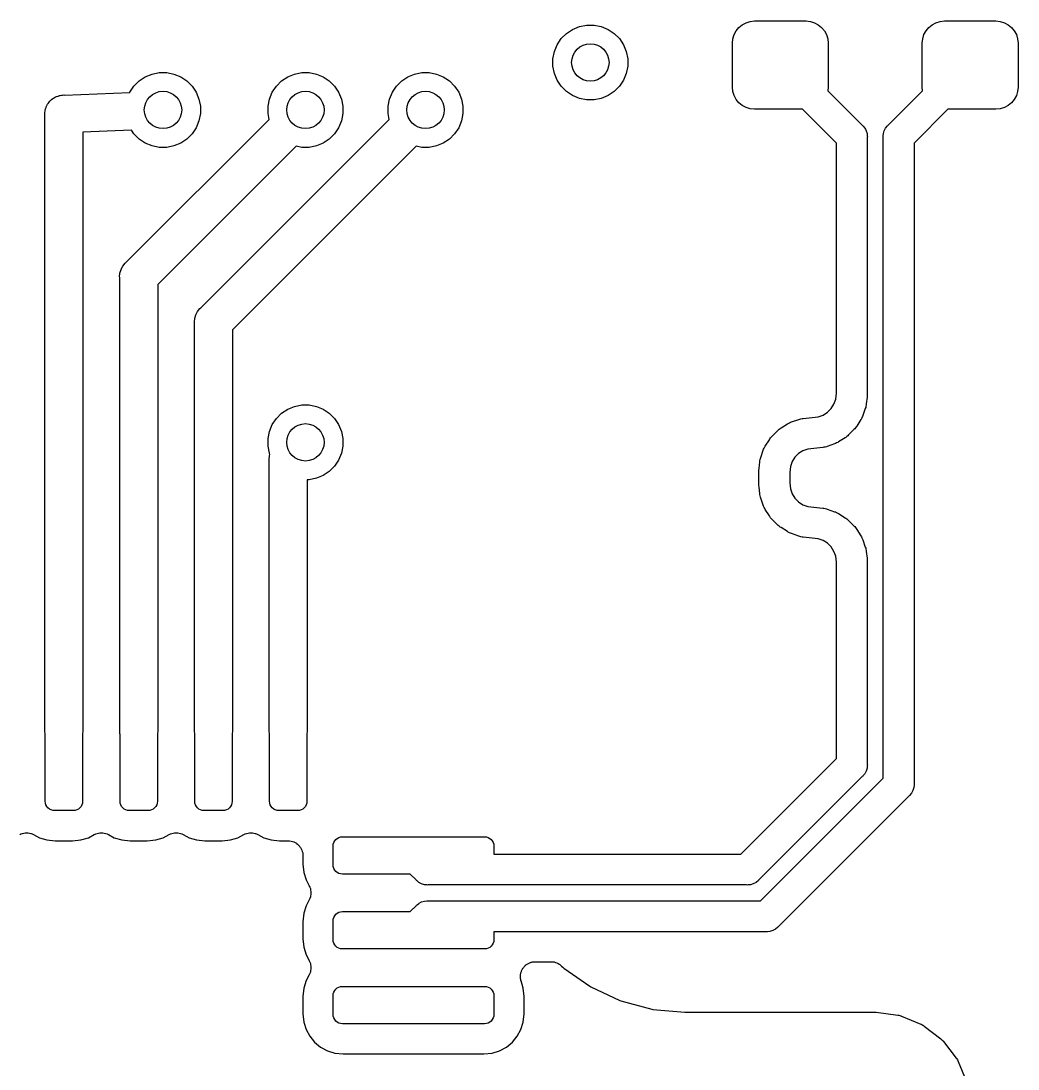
# Model space of a CAD drawing. Extents: x 4.56 to 9.01, y -5.14 to -1.86.
# Drawn here: x 7.1501 to 7.4126, y -2.8775 to -2.6016 of the extents above; entities that cross this region are included whole.
import ezdxf

# ---------------------------------------------------------------- set-up
doc = ezdxf.new("R2010")
doc.units = 0
doc.header["$MEASUREMENT"] = 0
doc.layers.add('BLACK', color=7, linetype='CONTINUOUS')

msp = doc.modelspace()

# ---------------------------------------------------------------- linework, layer by layer
at = {"layer": 'BLACK', "linetype": 'CONTINUOUS'}
for p, q in [((7.34099, -2.60202), (7.34208, -2.60169)), ((7.34208, -2.60169), (7.34321, -2.60157)), ((7.34321, -2.60157), (7.35679, -2.60157)), ((7.35679, -2.60157), (7.35792, -2.60169)), ((7.35792, -2.60169), (7.35901, -2.60202)), ((7.39099, -2.60202), (7.39208, -2.60169)), ((7.39208, -2.60169), (7.39321, -2.60157)), ((7.39321, -2.60157), (7.40679, -2.60157)), ((7.40679, -2.60157), (7.40792, -2.60169)), ((7.40792, -2.60169), (7.40901, -2.60202)), ((7.29373, -2.60485), (7.29534, -2.60378)), ((7.29534, -2.60378), (7.29713, -2.60304)), ((7.29713, -2.60304), (7.29903, -2.60266)), ((7.29903, -2.60266), (7.30097, -2.60266)), ((7.30097, -2.60266), (7.30287, -2.60304)), ((7.30287, -2.60304), (7.30466, -2.60378)), ((7.30466, -2.60378), (7.30627, -2.60485)), ((7.33784, -2.60516), (7.33838, -2.60416)), ((7.33838, -2.60416), (7.3391, -2.60328)), ((7.3391, -2.60328), (7.33998, -2.60255)), ((7.33998, -2.60255), (7.34099, -2.60202)), ((7.35901, -2.60202), (7.36002, -2.60255)), ((7.36002, -2.60255), (7.3609, -2.60328)), ((7.3609, -2.60328), (7.36162, -2.60416)), ((7.36162, -2.60416), (7.36216, -2.60516)), ((7.38784, -2.60516), (7.38838, -2.60416)), ((7.38838, -2.60416), (7.3891, -2.60328)), ((7.3891, -2.60328), (7.38998, -2.60255)), ((7.38998, -2.60255), (7.39099, -2.60202)), ((7.40901, -2.60202), (7.41002, -2.60255)), ((7.41002, -2.60255), (7.4109, -2.60328)), ((7.4109, -2.60328), (7.41162, -2.60416)), ((7.41162, -2.60416), (7.41216, -2.60516)), ((7.29128, -2.60784), (7.29235, -2.60623)), ((7.29235, -2.60623), (7.29373, -2.60485)), ((7.30627, -2.60485), (7.30765, -2.60623)), ((7.30765, -2.60623), (7.30872, -2.60784)), ((7.3374, -2.60738), (7.33751, -2.60625)), ((7.33751, -2.60625), (7.33784, -2.60516)), ((7.36216, -2.60516), (7.36249, -2.60625)), ((7.36249, -2.60625), (7.3626, -2.60738)), ((7.3874, -2.60738), (7.38751, -2.60625)), ((7.38751, -2.60625), (7.38784, -2.60516)), ((7.41216, -2.60516), (7.41249, -2.60625)), ((7.41249, -2.60625), (7.4126, -2.60738)), ((7.29016, -2.61153), (7.29054, -2.60963)), ((7.29054, -2.60963), (7.29128, -2.60784)), ((7.30872, -2.60784), (7.30946, -2.60963)), ((7.30946, -2.60963), (7.30984, -2.61153)), ((7.3374, -2.619), (7.3374, -2.60738)), ((7.3626, -2.60738), (7.3626, -2.619)), ((7.3874, -2.619), (7.3874, -2.60738)), ((7.4126, -2.60738), (7.4126, -2.619)), ((7.29016, -2.61347), (7.29016, -2.61153)), ((7.30984, -2.61153), (7.30984, -2.61347)), ((7.18284, -2.61628), (7.18463, -2.61554)), ((7.18463, -2.61554), (7.18653, -2.61516)), ((7.18653, -2.61516), (7.18847, -2.61516)), ((7.18847, -2.61516), (7.19037, -2.61554)), ((7.19037, -2.61554), (7.19216, -2.61628)), ((7.22034, -2.61628), (7.22213, -2.61554)), ((7.22213, -2.61554), (7.22403, -2.61516)), ((7.22403, -2.61516), (7.22597, -2.61516)), ((7.22597, -2.61516), (7.22787, -2.61554)), ((7.22787, -2.61554), (7.22966, -2.61628)), ((7.25195, -2.61628), (7.25374, -2.61554)), ((7.25374, -2.61554), (7.25564, -2.61516)), ((7.25564, -2.61516), (7.25758, -2.61516)), ((7.25758, -2.61516), (7.25949, -2.61554)), ((7.25949, -2.61554), (7.26128, -2.61628)), ((7.29054, -2.61537), (7.29016, -2.61347)), ((7.29128, -2.61716), (7.29054, -2.61537)), ((7.30946, -2.61537), (7.30872, -2.61716)), ((7.30984, -2.61347), (7.30946, -2.61537)), ((7.17985, -2.61873), (7.18123, -2.61735)), ((7.18123, -2.61735), (7.18284, -2.61628)), ((7.19216, -2.61628), (7.19377, -2.61735)), ((7.19377, -2.61735), (7.19515, -2.61873)), ((7.21735, -2.61873), (7.21873, -2.61735)), ((7.21873, -2.61735), (7.22034, -2.61628)), ((7.22966, -2.61628), (7.23127, -2.61735)), ((7.23127, -2.61735), (7.23265, -2.61873)), ((7.24897, -2.61873), (7.25034, -2.61735)), ((7.25034, -2.61735), (7.25195, -2.61628)), ((7.26128, -2.61628), (7.26289, -2.61735)), ((7.26289, -2.61735), (7.26426, -2.61873)), ((7.29235, -2.61877), (7.29128, -2.61716)), ((7.30872, -2.61716), (7.30765, -2.61877)), ((7.16096, -2.6211), (7.16107, -2.62109)), ((7.16107, -2.62109), (7.16142, -2.62106)), ((7.16142, -2.62106), (7.16156, -2.62107)), ((7.16156, -2.62107), (7.17877, -2.62036)), ((7.17877, -2.62036), (7.17878, -2.62034)), ((7.17878, -2.62034), (7.17985, -2.61873)), ((7.19515, -2.61873), (7.19622, -2.62034)), ((7.19622, -2.62034), (7.19696, -2.62213)), ((7.21554, -2.62213), (7.21628, -2.62034)), ((7.21628, -2.62034), (7.21735, -2.61873)), ((7.23265, -2.61873), (7.23372, -2.62034)), ((7.23372, -2.62034), (7.23446, -2.62213)), ((7.24715, -2.62213), (7.24789, -2.62034)), ((7.24789, -2.62034), (7.24897, -2.61873)), ((7.26426, -2.61873), (7.26534, -2.62034)), ((7.26534, -2.62034), (7.26608, -2.62213)), ((7.29373, -2.62015), (7.29235, -2.61877)), ((7.29534, -2.62122), (7.29373, -2.62015)), ((7.30627, -2.62015), (7.30466, -2.62122)), ((7.30765, -2.61877), (7.30627, -2.62015)), ((7.33751, -2.62013), (7.3374, -2.619)), ((7.33784, -2.62122), (7.33751, -2.62013)), ((7.3626, -2.619), (7.36251, -2.61993)), ((7.36251, -2.61993), (7.37158, -2.62901)), ((7.37842, -2.62901), (7.38749, -2.61993)), ((7.38749, -2.61993), (7.3874, -2.619)), ((7.41249, -2.62013), (7.41216, -2.62122)), ((7.4126, -2.619), (7.41249, -2.62013)), ((7.15678, -2.62416), (7.15696, -2.62382)), ((7.15696, -2.62382), (7.15713, -2.62347)), ((7.15713, -2.62347), (7.15719, -2.62338)), ((7.15719, -2.62338), (7.15724, -2.62329)), ((7.15724, -2.62329), (7.15749, -2.62299)), ((7.15749, -2.62299), (7.15772, -2.62268)), ((7.15772, -2.62268), (7.1578, -2.62261)), ((7.1578, -2.62261), (7.15786, -2.62253)), ((7.15786, -2.62253), (7.15817, -2.62228)), ((7.15817, -2.62228), (7.15846, -2.62202)), ((7.15846, -2.62202), (7.15855, -2.62197)), ((7.15855, -2.62197), (7.15863, -2.62191)), ((7.15863, -2.62191), (7.15897, -2.62172)), ((7.15897, -2.62172), (7.1593, -2.62152)), ((7.1593, -2.62152), (7.1594, -2.62149)), ((7.1594, -2.62149), (7.15949, -2.62144)), ((7.15949, -2.62144), (7.15987, -2.62133)), ((7.15987, -2.62133), (7.16023, -2.6212)), ((7.16023, -2.6212), (7.16034, -2.62119)), ((7.16034, -2.62119), (7.16044, -2.62116)), ((7.16044, -2.62116), (7.16082, -2.62112)), ((7.16082, -2.62112), (7.16096, -2.6211)), ((7.19696, -2.62213), (7.19734, -2.62403)), ((7.21516, -2.62403), (7.21554, -2.62213)), ((7.23446, -2.62213), (7.23484, -2.62403)), ((7.24677, -2.62403), (7.24715, -2.62213)), ((7.26608, -2.62213), (7.26646, -2.62403)), ((7.29713, -2.62196), (7.29534, -2.62122)), ((7.29903, -2.62234), (7.29713, -2.62196)), ((7.30097, -2.62234), (7.29903, -2.62234)), ((7.30287, -2.62196), (7.30097, -2.62234)), ((7.30466, -2.62122), (7.30287, -2.62196)), ((7.33838, -2.62222), (7.33784, -2.62122)), ((7.3391, -2.6231), (7.33838, -2.62222)), ((7.33998, -2.62382), (7.3391, -2.6231)), ((7.34099, -2.62436), (7.33998, -2.62382)), ((7.41002, -2.62382), (7.40901, -2.62436)), ((7.4109, -2.6231), (7.41002, -2.62382)), ((7.41162, -2.62222), (7.4109, -2.6231)), ((7.41216, -2.62122), (7.41162, -2.62222)), ((7.1564, -2.62629), (7.15642, -2.62594)), ((7.15642, -2.62643), (7.1564, -2.62629)), ((7.15642, -2.62584), (7.15643, -2.6257)), ((7.15642, -2.62594), (7.15642, -2.62584)), ((7.15642, -2.78853), (7.15642, -2.62643)), ((7.15643, -2.6257), (7.15645, -2.62531)), ((7.15645, -2.62531), (7.15648, -2.62521)), ((7.15648, -2.62521), (7.15649, -2.6251)), ((7.15649, -2.6251), (7.1566, -2.62473)), ((7.1566, -2.62473), (7.1567, -2.62435)), ((7.1567, -2.62435), (7.15675, -2.62426)), ((7.15675, -2.62426), (7.15678, -2.62416)), ((7.19734, -2.62597), (7.19696, -2.62787)), ((7.19734, -2.62403), (7.19734, -2.62597)), ((7.21516, -2.62597), (7.21516, -2.62403)), ((7.21546, -2.62747), (7.21516, -2.62597)), ((7.23484, -2.62597), (7.23446, -2.62787)), ((7.23484, -2.62403), (7.23484, -2.62597)), ((7.24677, -2.62597), (7.24677, -2.62403)), ((7.24707, -2.62747), (7.24677, -2.62597)), ((7.26646, -2.62597), (7.26608, -2.62787)), ((7.26646, -2.62403), (7.26646, -2.62597)), ((7.34208, -2.62469), (7.34099, -2.62436)), ((7.34321, -2.6248), (7.34208, -2.62469)), ((7.35585, -2.6248), (7.34321, -2.6248)), ((7.36477, -2.63372), (7.35585, -2.6248)), ((7.39415, -2.6248), (7.38523, -2.63372)), ((7.40679, -2.6248), (7.39415, -2.6248)), ((7.40792, -2.62469), (7.40679, -2.6248)), ((7.40901, -2.62436), (7.40792, -2.62469)), ((7.17774, -2.66519), (7.21546, -2.62747)), ((7.19696, -2.62787), (7.19622, -2.62966)), ((7.19743, -2.67712), (7.24707, -2.62747)), ((7.23446, -2.62787), (7.23372, -2.62966)), ((7.26608, -2.62787), (7.26534, -2.62966)), ((7.37158, -2.62901), (7.37174, -2.62914)), ((7.37174, -2.62914), (7.37187, -2.62929)), ((7.37187, -2.62929), (7.37187, -2.62929)), ((7.37187, -2.62929), (7.37225, -2.62976)), ((7.37775, -2.62976), (7.37826, -2.62914)), ((7.37826, -2.62914), (7.37842, -2.62901)), ((7.17924, -2.63035), (7.16642, -2.63088)), ((7.16642, -2.63088), (7.16642, -2.78853)), ((7.17985, -2.63127), (7.17924, -2.63035)), ((7.18123, -2.63265), (7.17985, -2.63127)), ((7.19515, -2.63127), (7.19377, -2.63265)), ((7.19622, -2.62966), (7.19515, -2.63127)), ((7.23265, -2.63127), (7.23127, -2.63265)), ((7.23372, -2.62966), (7.23265, -2.63127)), ((7.26426, -2.63127), (7.26289, -2.63265)), ((7.26534, -2.62966), (7.26426, -2.63127)), ((7.37225, -2.62976), (7.37242, -2.63009)), ((7.37242, -2.63009), (7.37263, -2.63047)), ((7.37263, -2.63047), (7.37286, -2.63123)), ((7.37286, -2.63123), (7.37292, -2.63183)), ((7.37292, -2.63183), (7.37292, -2.63183)), ((7.37292, -2.63183), (7.37294, -2.63203)), ((7.37294, -2.63203), (7.37292, -2.63223)), ((7.37706, -2.63203), (7.37708, -2.63183)), ((7.37708, -2.63223), (7.37706, -2.63203)), ((7.37708, -2.63183), (7.37714, -2.63123)), ((7.37708, -2.63183), (7.37708, -2.63183)), ((7.37714, -2.63123), (7.37737, -2.63047)), ((7.37737, -2.63047), (7.37775, -2.62976)), ((7.18284, -2.63372), (7.18123, -2.63265)), ((7.18463, -2.63446), (7.18284, -2.63372)), ((7.18653, -2.63484), (7.18463, -2.63446)), ((7.22253, -2.63454), (7.1861, -2.67097)), ((7.18847, -2.63484), (7.18653, -2.63484)), ((7.19037, -2.63446), (7.18847, -2.63484)), ((7.19216, -2.63372), (7.19037, -2.63446)), ((7.19377, -2.63265), (7.19216, -2.63372)), ((7.25414, -2.63454), (7.20579, -2.6829)), ((7.22403, -2.63484), (7.22253, -2.63454)), ((7.22597, -2.63484), (7.22403, -2.63484)), ((7.22787, -2.63446), (7.22597, -2.63484)), ((7.22966, -2.63372), (7.22787, -2.63446)), ((7.23127, -2.63265), (7.22966, -2.63372)), ((7.25564, -2.63484), (7.25414, -2.63454)), ((7.25758, -2.63484), (7.25564, -2.63484)), ((7.25949, -2.63446), (7.25758, -2.63484)), ((7.26128, -2.63372), (7.25949, -2.63446)), ((7.26289, -2.63265), (7.26128, -2.63372)), ((7.36477, -2.69957), (7.36477, -2.63372)), ((7.37292, -2.63223), (7.37292, -2.69943)), ((7.37708, -2.80086), (7.37708, -2.63223)), ((7.38523, -2.63372), (7.38523, -2.80235)), ((7.17755, -2.66534), (7.17774, -2.66519)), ((7.17608, -2.6689), (7.17617, -2.66792)), ((7.17617, -2.66792), (7.17646, -2.66697)), ((7.17646, -2.66697), (7.17651, -2.66689)), ((7.17651, -2.66689), (7.17692, -2.66611)), ((7.17692, -2.66611), (7.17755, -2.66534)), ((7.1761, -2.66914), (7.17608, -2.6689)), ((7.1761, -2.78853), (7.1761, -2.66914)), ((7.1861, -2.67097), (7.1861, -2.78853)), ((7.19586, -2.67985), (7.19615, -2.6789)), ((7.19615, -2.6789), (7.19623, -2.67874)), ((7.19623, -2.67874), (7.19661, -2.67804)), ((7.19661, -2.67804), (7.19723, -2.67727)), ((7.19723, -2.67727), (7.19743, -2.67712)), ((7.19576, -2.68083), (7.19586, -2.67985)), ((7.19579, -2.68107), (7.19576, -2.68083)), ((7.19579, -2.78853), (7.19579, -2.68107)), ((7.20579, -2.6829), (7.20579, -2.78853)), ((7.36459, -2.70116), (7.36477, -2.69957)), ((7.37285, -2.70063), (7.37265, -2.70239)), ((7.37286, -2.7006), (7.37285, -2.70063)), ((7.3729, -2.70023), (7.37286, -2.7006)), ((7.37291, -2.70006), (7.3729, -2.70023)), ((7.37292, -2.7), (7.37291, -2.70003)), ((7.37291, -2.70003), (7.37291, -2.70006)), ((7.37292, -2.69943), (7.37292, -2.69946)), ((7.37292, -2.69946), (7.37292, -2.69983)), ((7.37292, -2.69983), (7.37292, -2.7)), ((7.21873, -2.70485), (7.22034, -2.70378)), ((7.22034, -2.70378), (7.22213, -2.70304)), ((7.22213, -2.70304), (7.22403, -2.70266)), ((7.22403, -2.70266), (7.22597, -2.70266)), ((7.22597, -2.70266), (7.22787, -2.70304)), ((7.22787, -2.70304), (7.22966, -2.70378)), ((7.22966, -2.70378), (7.23127, -2.70485)), ((7.36244, -2.70458), (7.36341, -2.70361)), ((7.36341, -2.70361), (7.36414, -2.70245)), ((7.36414, -2.70245), (7.36459, -2.70116)), ((7.37239, -2.70355), (7.37172, -2.70544)), ((7.37249, -2.70332), (7.37239, -2.70355)), ((7.37256, -2.70298), (7.37249, -2.70332)), ((7.37264, -2.70265), (7.37256, -2.70298)), ((7.37265, -2.70239), (7.37264, -2.70265)), ((7.21628, -2.70784), (7.21735, -2.70623)), ((7.21735, -2.70623), (7.21873, -2.70485)), ((7.23127, -2.70485), (7.23265, -2.70623)), ((7.23265, -2.70623), (7.23372, -2.70784)), ((7.35299, -2.70713), (7.35488, -2.70647)), ((7.35488, -2.70647), (7.35512, -2.70637)), ((7.35512, -2.70637), (7.35545, -2.7063)), ((7.35545, -2.7063), (7.35579, -2.70621)), ((7.35579, -2.70621), (7.35605, -2.7062)), ((7.35605, -2.7062), (7.35999, -2.70576)), ((7.35999, -2.70576), (7.36128, -2.70531)), ((7.36128, -2.70531), (7.36244, -2.70458)), ((7.37121, -2.70652), (7.37014, -2.70822)), ((7.37136, -2.70631), (7.37121, -2.70652)), ((7.3715, -2.706), (7.37136, -2.70631)), ((7.37166, -2.70569), (7.3715, -2.706)), ((7.37172, -2.70544), (7.37166, -2.70569)), ((7.21554, -2.70963), (7.21628, -2.70784)), ((7.23372, -2.70784), (7.23446, -2.70963)), ((7.34929, -2.70946), (7.34946, -2.70926)), ((7.34946, -2.70926), (7.34973, -2.70905)), ((7.34973, -2.70905), (7.34999, -2.70884)), ((7.34999, -2.70884), (7.35022, -2.70871)), ((7.35022, -2.70871), (7.35192, -2.70765)), ((7.35192, -2.70765), (7.35212, -2.7075)), ((7.35212, -2.7075), (7.35244, -2.70735)), ((7.35244, -2.70735), (7.35274, -2.7072)), ((7.35274, -2.7072), (7.35299, -2.70713)), ((7.3694, -2.70915), (7.36798, -2.71056)), ((7.36959, -2.70898), (7.3694, -2.70915)), ((7.3698, -2.70871), (7.36959, -2.70898)), ((7.37002, -2.70844), (7.3698, -2.70871)), ((7.37014, -2.70822), (7.37002, -2.70844)), ((7.21516, -2.71153), (7.21554, -2.70963)), ((7.21516, -2.71347), (7.21516, -2.71153)), ((7.23446, -2.70963), (7.23484, -2.71153)), ((7.23484, -2.71153), (7.23484, -2.71347)), ((7.34606, -2.7135), (7.34713, -2.71181)), ((7.34713, -2.71181), (7.34725, -2.71158)), ((7.34725, -2.71158), (7.34747, -2.71132)), ((7.34747, -2.71132), (7.34768, -2.71104)), ((7.34768, -2.71104), (7.34787, -2.71087)), ((7.34787, -2.71087), (7.34929, -2.70946)), ((7.36705, -2.71131), (7.36535, -2.71238)), ((7.36727, -2.71119), (7.36705, -2.71131)), ((7.36754, -2.71097), (7.36727, -2.71119)), ((7.36781, -2.71076), (7.36754, -2.71097)), ((7.36798, -2.71056), (7.36781, -2.71076)), ((7.21554, -2.71537), (7.21516, -2.71347)), ((7.23484, -2.71347), (7.23446, -2.71537)), ((7.34488, -2.71647), (7.34554, -2.71458)), ((7.34554, -2.71458), (7.34561, -2.71433)), ((7.34561, -2.71433), (7.34576, -2.71402)), ((7.34576, -2.71402), (7.34591, -2.71371)), ((7.34591, -2.71371), (7.34606, -2.7135)), ((7.35598, -2.71472), (7.35483, -2.71545)), ((7.35727, -2.71427), (7.35598, -2.71472)), ((7.36122, -2.71382), (7.35727, -2.71427)), ((7.36148, -2.71381), (7.36122, -2.71382)), ((7.36181, -2.71373), (7.36148, -2.71381)), ((7.36215, -2.71366), (7.36181, -2.71373)), ((7.36239, -2.71355), (7.36215, -2.71366)), ((7.36427, -2.71289), (7.36239, -2.71355)), ((7.36452, -2.71283), (7.36427, -2.71289)), ((7.36483, -2.71267), (7.36452, -2.71283)), ((7.36514, -2.71253), (7.36483, -2.71267)), ((7.36535, -2.71238), (7.36514, -2.71253)), ((7.21545, -2.71703), (7.21554, -2.71605)), ((7.21547, -2.71727), (7.21545, -2.71703)), ((7.21547, -2.78853), (7.21547, -2.71727)), ((7.21566, -2.71567), (7.21554, -2.71537)), ((7.21554, -2.71605), (7.21566, -2.71567)), ((7.23372, -2.71716), (7.23265, -2.71877)), ((7.23446, -2.71537), (7.23372, -2.71716)), ((7.34442, -2.71939), (7.34462, -2.71764)), ((7.34462, -2.71764), (7.34463, -2.71738)), ((7.34463, -2.71738), (7.34471, -2.71704)), ((7.34471, -2.71704), (7.34478, -2.71671)), ((7.34478, -2.71671), (7.34488, -2.71647)), ((7.35313, -2.71757), (7.35268, -2.71886)), ((7.35386, -2.71641), (7.35313, -2.71757)), ((7.35483, -2.71545), (7.35386, -2.71641)), ((7.23127, -2.72015), (7.22966, -2.72122)), ((7.23265, -2.71877), (7.23127, -2.72015)), ((7.34435, -2.71996), (7.34437, -2.71979)), ((7.34435, -2.71999), (7.34435, -2.71996)), ((7.34435, -2.72002), (7.34435, -2.71999)), ((7.34435, -2.7202), (7.34435, -2.72002)), ((7.34435, -2.72057), (7.34435, -2.7202)), ((7.34437, -2.71979), (7.34441, -2.71942)), ((7.34441, -2.71942), (7.34442, -2.71939)), ((7.35268, -2.71886), (7.3525, -2.72045)), ((7.22597, -2.72234), (7.22547, -2.72234)), ((7.22547, -2.72234), (7.22547, -2.78853)), ((7.22787, -2.72196), (7.22597, -2.72234)), ((7.22966, -2.72122), (7.22787, -2.72196)), ((7.34435, -2.72059), (7.34435, -2.72057)), ((7.34435, -2.72305), (7.34435, -2.72059)), ((7.34435, -2.72308), (7.34435, -2.72305)), ((7.34435, -2.72345), (7.34435, -2.72308)), ((7.3525, -2.72045), (7.3525, -2.7232)), ((7.34435, -2.72362), (7.34435, -2.72345)), ((7.34435, -2.72365), (7.34435, -2.72362)), ((7.34435, -2.72368), (7.34435, -2.72365)), ((7.34437, -2.72385), (7.34435, -2.72368)), ((7.34441, -2.72422), (7.34437, -2.72385)), ((7.34442, -2.72425), (7.34441, -2.72422)), ((7.34462, -2.72601), (7.34442, -2.72425)), ((7.3525, -2.7232), (7.35268, -2.72478)), ((7.35268, -2.72478), (7.35313, -2.72608)), ((7.34463, -2.72627), (7.34462, -2.72601)), ((7.34471, -2.7266), (7.34463, -2.72627)), ((7.34478, -2.72694), (7.34471, -2.7266)), ((7.34488, -2.72718), (7.34478, -2.72694)), ((7.34554, -2.72907), (7.34488, -2.72718)), ((7.35313, -2.72608), (7.35386, -2.72723)), ((7.35386, -2.72723), (7.35483, -2.7282)), ((7.35483, -2.7282), (7.35598, -2.72893)), ((7.34561, -2.72931), (7.34554, -2.72907)), ((7.34576, -2.72962), (7.34561, -2.72931)), ((7.34591, -2.72993), (7.34576, -2.72962)), ((7.34606, -2.73014), (7.34591, -2.72993)), ((7.34713, -2.73184), (7.34606, -2.73014)), ((7.35598, -2.72893), (7.35727, -2.72938)), ((7.35727, -2.72938), (7.36122, -2.72983)), ((7.36122, -2.72983), (7.36148, -2.72984)), ((7.36148, -2.72984), (7.36181, -2.72992)), ((7.36181, -2.72992), (7.36215, -2.72999)), ((7.36215, -2.72999), (7.36239, -2.73009)), ((7.36239, -2.73009), (7.36427, -2.73075)), ((7.36427, -2.73075), (7.36452, -2.73082)), ((7.36452, -2.73082), (7.36483, -2.73097)), ((7.36483, -2.73097), (7.36514, -2.73112)), ((7.36514, -2.73112), (7.36535, -2.73127)), ((7.36535, -2.73127), (7.36705, -2.73234)), ((7.34725, -2.73206), (7.34713, -2.73184)), ((7.34747, -2.73233), (7.34725, -2.73206)), ((7.34768, -2.7326), (7.34747, -2.73233)), ((7.34787, -2.73277), (7.34768, -2.7326)), ((7.34929, -2.73419), (7.34787, -2.73277)), ((7.34946, -2.73438), (7.34929, -2.73419)), ((7.36705, -2.73234), (7.36727, -2.73246)), ((7.36727, -2.73246), (7.36754, -2.73267)), ((7.36754, -2.73267), (7.36781, -2.73289)), ((7.36781, -2.73289), (7.36798, -2.73308)), ((7.36798, -2.73308), (7.3694, -2.7345)), ((7.34973, -2.73459), (7.34946, -2.73438)), ((7.34999, -2.73481), (7.34973, -2.73459)), ((7.35022, -2.73493), (7.34999, -2.73481)), ((7.35192, -2.736), (7.35022, -2.73493)), ((7.35212, -2.73615), (7.35192, -2.736)), ((7.35244, -2.73629), (7.35212, -2.73615)), ((7.35274, -2.73645), (7.35244, -2.73629)), ((7.35299, -2.73652), (7.35274, -2.73645)), ((7.35488, -2.73718), (7.35299, -2.73652)), ((7.3694, -2.7345), (7.36959, -2.73467)), ((7.36959, -2.73467), (7.3698, -2.73494)), ((7.3698, -2.73494), (7.37002, -2.7352)), ((7.37002, -2.7352), (7.37014, -2.73543)), ((7.37014, -2.73543), (7.37121, -2.73713)), ((7.35512, -2.73728), (7.35488, -2.73718)), ((7.35545, -2.73735), (7.35512, -2.73728)), ((7.35579, -2.73743), (7.35545, -2.73735)), ((7.35605, -2.73744), (7.35579, -2.73743)), ((7.35999, -2.73789), (7.35605, -2.73744)), ((7.36128, -2.73834), (7.35999, -2.73789)), ((7.36244, -2.73907), (7.36128, -2.73834)), ((7.36341, -2.74003), (7.36244, -2.73907)), ((7.37121, -2.73713), (7.37136, -2.73733)), ((7.37136, -2.73733), (7.3715, -2.73765)), ((7.3715, -2.73765), (7.37166, -2.73795)), ((7.37166, -2.73795), (7.37172, -2.7382)), ((7.37172, -2.7382), (7.37239, -2.74009)), ((7.36414, -2.74119), (7.36341, -2.74003)), ((7.36459, -2.74248), (7.36414, -2.74119)), ((7.36477, -2.74407), (7.36459, -2.74248)), ((7.37239, -2.74009), (7.37249, -2.74033)), ((7.37249, -2.74033), (7.37256, -2.74066)), ((7.37256, -2.74066), (7.37264, -2.741)), ((7.37264, -2.741), (7.37265, -2.74126)), ((7.37265, -2.74126), (7.37285, -2.74302)), ((7.36477, -2.79576), (7.36477, -2.74407)), ((7.37285, -2.74302), (7.37286, -2.74304)), ((7.37286, -2.74304), (7.3729, -2.74342)), ((7.3729, -2.74342), (7.37291, -2.74359)), ((7.37291, -2.74359), (7.37291, -2.74361)), ((7.37291, -2.74361), (7.37292, -2.74364)), ((7.37292, -2.74364), (7.37292, -2.74382)), ((7.37292, -2.74382), (7.37292, -2.74419)), ((7.37292, -2.74419), (7.37292, -2.74422)), ((7.37292, -2.74422), (7.37292, -2.79725)), ((7.15649, -2.78927), (7.15642, -2.78853)), ((7.1565, -2.78929), (7.15649, -2.78927)), ((7.1565, -2.80699), (7.1565, -2.78929)), ((7.16642, -2.78853), (7.16634, -2.78927)), ((7.16634, -2.78927), (7.16634, -2.78929)), ((7.16634, -2.78929), (7.16634, -2.80699)), ((7.17617, -2.78927), (7.1761, -2.78853)), ((7.17618, -2.78929), (7.17617, -2.78927)), ((7.17618, -2.80699), (7.17618, -2.78929)), ((7.18603, -2.78927), (7.18602, -2.78929)), ((7.18602, -2.78929), (7.18602, -2.80699)), ((7.1861, -2.78853), (7.18603, -2.78927)), ((7.19586, -2.78927), (7.19579, -2.78853)), ((7.19587, -2.78929), (7.19586, -2.78927)), ((7.19587, -2.80699), (7.19587, -2.78929)), ((7.20572, -2.78927), (7.20571, -2.78929)), ((7.20571, -2.78929), (7.20571, -2.80699)), ((7.20579, -2.78853), (7.20572, -2.78927)), ((7.21554, -2.78927), (7.21547, -2.78853)), ((7.21555, -2.78929), (7.21554, -2.78927)), ((7.21555, -2.80699), (7.21555, -2.78929)), ((7.2254, -2.78927), (7.22539, -2.78929)), ((7.22539, -2.78929), (7.22539, -2.80699)), ((7.22547, -2.78853), (7.2254, -2.78927)), ((7.33966, -2.82087), (7.36477, -2.79576)), ((7.37292, -2.79765), (7.37286, -2.79825)), ((7.37292, -2.79725), (7.37294, -2.79745)), ((7.37294, -2.79745), (7.37292, -2.79765)), ((7.37292, -2.79765), (7.37292, -2.79765)), ((7.37174, -2.80034), (7.37158, -2.80047)), ((7.37187, -2.80019), (7.37174, -2.80034)), ((7.37225, -2.79972), (7.37187, -2.80019)), ((7.37187, -2.80019), (7.37187, -2.80019)), ((7.3725, -2.79926), (7.37225, -2.79972)), ((7.37263, -2.79902), (7.3725, -2.79926)), ((7.37286, -2.79825), (7.37263, -2.79902)), ((7.37158, -2.80047), (7.34437, -2.82768)), ((7.34476, -2.83318), (7.37708, -2.80086)), ((7.38523, -2.80275), (7.38517, -2.80335)), ((7.38523, -2.80235), (7.38525, -2.80255)), ((7.38525, -2.80255), (7.38523, -2.80275)), ((7.38523, -2.80275), (7.38523, -2.80275)), ((7.3839, -2.80557), (7.34947, -2.84)), ((7.38405, -2.80545), (7.3839, -2.80557)), ((7.38456, -2.80482), (7.38405, -2.80545)), ((7.38494, -2.80412), (7.38456, -2.80482)), ((7.38517, -2.80335), (7.38494, -2.80412)), ((7.15654, -2.80747), (7.1565, -2.80699)), ((7.15668, -2.80793), (7.15654, -2.80747)), ((7.15691, -2.80836), (7.15668, -2.80793)), ((7.15722, -2.80873), (7.15691, -2.80836)), ((7.16592, -2.80836), (7.16562, -2.80873)), ((7.16615, -2.80793), (7.16592, -2.80836)), ((7.16629, -2.80747), (7.16615, -2.80793)), ((7.16634, -2.80699), (7.16629, -2.80747)), ((7.17623, -2.80747), (7.17618, -2.80699)), ((7.17637, -2.80793), (7.17623, -2.80747)), ((7.1766, -2.80836), (7.17637, -2.80793)), ((7.1769, -2.80873), (7.1766, -2.80836)), ((7.18561, -2.80836), (7.1853, -2.80873)), ((7.18584, -2.80793), (7.18561, -2.80836)), ((7.18598, -2.80747), (7.18584, -2.80793)), ((7.18602, -2.80699), (7.18598, -2.80747)), ((7.19591, -2.80747), (7.19587, -2.80699)), ((7.19605, -2.80793), (7.19591, -2.80747)), ((7.19628, -2.80836), (7.19605, -2.80793)), ((7.19659, -2.80873), (7.19628, -2.80836)), ((7.20529, -2.80836), (7.20499, -2.80873)), ((7.20552, -2.80793), (7.20529, -2.80836)), ((7.20566, -2.80747), (7.20552, -2.80793)), ((7.20571, -2.80699), (7.20566, -2.80747)), ((7.2156, -2.80747), (7.21555, -2.80699)), ((7.21574, -2.80793), (7.2156, -2.80747)), ((7.21597, -2.80836), (7.21574, -2.80793)), ((7.21627, -2.80873), (7.21597, -2.80836)), ((7.22498, -2.80836), (7.22467, -2.80873)), ((7.22521, -2.80793), (7.22498, -2.80836)), ((7.22535, -2.80747), (7.22521, -2.80793)), ((7.22539, -2.80699), (7.22535, -2.80747)), ((7.15759, -2.80903), (7.15722, -2.80873)), ((7.15802, -2.80926), (7.15759, -2.80903)), ((7.15848, -2.8094), (7.15802, -2.80926)), ((7.15896, -2.80945), (7.15848, -2.8094)), ((7.16388, -2.80945), (7.15896, -2.80945)), ((7.16436, -2.8094), (7.16388, -2.80945)), ((7.16482, -2.80926), (7.16436, -2.8094)), ((7.16524, -2.80903), (7.16482, -2.80926)), ((7.16562, -2.80873), (7.16524, -2.80903)), ((7.17727, -2.80903), (7.1769, -2.80873)), ((7.1777, -2.80926), (7.17727, -2.80903)), ((7.17816, -2.8094), (7.1777, -2.80926)), ((7.17864, -2.80945), (7.17816, -2.8094)), ((7.18356, -2.80945), (7.17864, -2.80945)), ((7.18404, -2.8094), (7.18356, -2.80945)), ((7.1845, -2.80926), (7.18404, -2.8094)), ((7.18493, -2.80903), (7.1845, -2.80926)), ((7.1853, -2.80873), (7.18493, -2.80903)), ((7.19696, -2.80903), (7.19659, -2.80873)), ((7.19739, -2.80926), (7.19696, -2.80903)), ((7.19785, -2.8094), (7.19739, -2.80926)), ((7.19833, -2.80945), (7.19785, -2.8094)), ((7.20325, -2.80945), (7.19833, -2.80945)), ((7.20373, -2.8094), (7.20325, -2.80945)), ((7.20419, -2.80926), (7.20373, -2.8094)), ((7.20462, -2.80903), (7.20419, -2.80926)), ((7.20499, -2.80873), (7.20462, -2.80903)), ((7.21664, -2.80903), (7.21627, -2.80873)), ((7.21707, -2.80926), (7.21664, -2.80903)), ((7.21753, -2.8094), (7.21707, -2.80926)), ((7.21801, -2.80945), (7.21753, -2.8094)), ((7.22293, -2.80945), (7.21801, -2.80945)), ((7.22341, -2.8094), (7.22293, -2.80945)), ((7.22387, -2.80926), (7.22341, -2.8094)), ((7.2243, -2.80903), (7.22387, -2.80926)), ((7.22467, -2.80873), (7.2243, -2.80903)), ((7.14977, -2.81571), (7.15011, -2.81558)), ((7.15011, -2.81558), (7.15045, -2.81544)), ((7.15045, -2.81544), (7.15046, -2.81544)), ((7.15046, -2.81544), (7.15048, -2.81543)), ((7.15048, -2.81543), (7.15084, -2.81536)), ((7.15084, -2.81536), (7.1512, -2.81529)), ((7.1512, -2.81529), (7.15122, -2.81529)), ((7.15122, -2.81529), (7.15124, -2.81529)), ((7.15124, -2.81529), (7.1516, -2.81529)), ((7.1516, -2.81529), (7.15197, -2.81529)), ((7.15197, -2.81529), (7.15199, -2.8153)), ((7.15199, -2.8153), (7.15201, -2.8153)), ((7.15201, -2.8153), (7.15236, -2.81537)), ((7.15236, -2.81537), (7.15272, -2.81544)), ((7.15272, -2.81544), (7.15274, -2.81545)), ((7.15274, -2.81545), (7.15276, -2.81546)), ((7.15276, -2.81546), (7.15309, -2.8156)), ((7.15309, -2.8156), (7.15343, -2.81574)), ((7.15343, -2.81574), (7.15499, -2.81657)), ((7.15499, -2.81657), (7.15693, -2.81716)), ((7.1659, -2.81716), (7.16785, -2.81657)), ((7.16785, -2.81657), (7.1694, -2.81574)), ((7.1694, -2.81574), (7.16942, -2.81573)), ((7.16942, -2.81573), (7.16945, -2.81571)), ((7.16942, -2.81573), (7.16942, -2.81573)), ((7.16942, -2.81573), (7.16942, -2.81573)), ((7.16945, -2.81571), (7.16979, -2.81558)), ((7.16979, -2.81558), (7.17013, -2.81544)), ((7.17013, -2.81544), (7.17015, -2.81544)), ((7.17015, -2.81544), (7.17017, -2.81543)), ((7.17017, -2.81543), (7.17053, -2.81536)), ((7.17053, -2.81536), (7.17088, -2.81529)), ((7.17088, -2.81529), (7.1709, -2.81529)), ((7.1709, -2.81529), (7.17092, -2.81529)), ((7.17092, -2.81529), (7.17129, -2.81529)), ((7.17129, -2.81529), (7.17165, -2.81529)), ((7.17165, -2.81529), (7.17167, -2.8153)), ((7.17167, -2.8153), (7.17169, -2.8153)), ((7.17169, -2.8153), (7.17205, -2.81537)), ((7.17205, -2.81537), (7.17241, -2.81544)), ((7.17241, -2.81544), (7.17242, -2.81545)), ((7.17242, -2.81545), (7.17244, -2.81546)), ((7.17244, -2.81546), (7.17278, -2.8156)), ((7.17278, -2.8156), (7.17312, -2.81574)), ((7.17312, -2.81574), (7.17467, -2.81657)), ((7.17467, -2.81657), (7.17662, -2.81716)), ((7.18559, -2.81716), (7.18753, -2.81657)), ((7.18753, -2.81657), (7.18909, -2.81574)), ((7.18909, -2.81574), (7.1891, -2.81573)), ((7.1891, -2.81573), (7.18914, -2.81571)), ((7.1891, -2.81573), (7.1891, -2.81573)), ((7.1891, -2.81573), (7.1891, -2.81573)), ((7.18914, -2.81571), (7.18948, -2.81558)), ((7.18948, -2.81558), (7.18982, -2.81544)), ((7.18982, -2.81544), (7.18983, -2.81544)), ((7.18983, -2.81544), (7.18985, -2.81543)), ((7.18985, -2.81543), (7.19021, -2.81536)), ((7.19021, -2.81536), (7.19057, -2.81529)), ((7.19057, -2.81529), (7.19059, -2.81529)), ((7.19059, -2.81529), (7.19061, -2.81529)), ((7.19061, -2.81529), (7.19097, -2.81529)), ((7.19097, -2.81529), (7.19134, -2.81529)), ((7.19134, -2.81529), (7.19136, -2.8153)), ((7.19136, -2.8153), (7.19138, -2.8153)), ((7.19138, -2.8153), (7.19173, -2.81537)), ((7.19173, -2.81537), (7.19209, -2.81544)), ((7.19209, -2.81544), (7.19211, -2.81545)), ((7.19211, -2.81545), (7.19213, -2.81546)), ((7.19213, -2.81546), (7.19246, -2.8156)), ((7.19246, -2.8156), (7.1928, -2.81574)), ((7.1928, -2.81574), (7.19436, -2.81657)), ((7.19436, -2.81657), (7.1963, -2.81716)), ((7.20527, -2.81716), (7.20722, -2.81657)), ((7.20722, -2.81657), (7.20877, -2.81574)), ((7.20877, -2.81574), (7.20879, -2.81573)), ((7.20879, -2.81573), (7.20882, -2.81571)), ((7.20879, -2.81573), (7.20879, -2.81573)), ((7.20879, -2.81573), (7.20879, -2.81573)), ((7.20882, -2.81571), (7.20916, -2.81558)), ((7.20916, -2.81558), (7.2095, -2.81544)), ((7.2095, -2.81544), (7.20952, -2.81544)), ((7.20952, -2.81544), (7.20954, -2.81543)), ((7.20954, -2.81543), (7.2099, -2.81536)), ((7.2099, -2.81536), (7.21025, -2.81529)), ((7.21025, -2.81529), (7.21027, -2.81529)), ((7.21027, -2.81529), (7.21029, -2.81529)), ((7.21029, -2.81529), (7.21066, -2.81529)), ((7.21066, -2.81529), (7.21102, -2.81529)), ((7.21102, -2.81529), (7.21104, -2.8153)), ((7.21104, -2.8153), (7.21106, -2.8153)), ((7.21106, -2.8153), (7.21142, -2.81537)), ((7.21142, -2.81537), (7.21178, -2.81544)), ((7.21178, -2.81544), (7.21179, -2.81545)), ((7.21179, -2.81545), (7.21181, -2.81546)), ((7.21181, -2.81546), (7.21215, -2.8156)), ((7.21215, -2.8156), (7.21249, -2.81574)), ((7.21249, -2.81574), (7.21404, -2.81657)), ((7.21404, -2.81657), (7.21599, -2.81716)), ((7.233, -2.81706), (7.23338, -2.81675)), ((7.23338, -2.81675), (7.2338, -2.81653)), ((7.2338, -2.81653), (7.23426, -2.81639)), ((7.23426, -2.81639), (7.23474, -2.81634)), ((7.23474, -2.81634), (7.27215, -2.81634)), ((7.27215, -2.81634), (7.27263, -2.81639)), ((7.27263, -2.81639), (7.27309, -2.81653)), ((7.27309, -2.81653), (7.27351, -2.81675)), ((7.27351, -2.81675), (7.27389, -2.81706)), ((7.15693, -2.81716), (7.15915, -2.81738)), ((7.15915, -2.81738), (7.16368, -2.81738)), ((7.16368, -2.81738), (7.1659, -2.81716)), ((7.17662, -2.81716), (7.17883, -2.81738)), ((7.17883, -2.81738), (7.18337, -2.81738)), ((7.18337, -2.81738), (7.18559, -2.81716)), ((7.1963, -2.81716), (7.19852, -2.81738)), ((7.19852, -2.81738), (7.20305, -2.81738)), ((7.20305, -2.81738), (7.20527, -2.81716)), ((7.21599, -2.81716), (7.21821, -2.81738)), ((7.21821, -2.81738), (7.22042, -2.81738)), ((7.22042, -2.81738), (7.22044, -2.81738)), ((7.22044, -2.81738), (7.22044, -2.81738)), ((7.22044, -2.81738), (7.22044, -2.81738)), ((7.22044, -2.81738), (7.22047, -2.81738)), ((7.22047, -2.81738), (7.22084, -2.81742)), ((7.22084, -2.81742), (7.22121, -2.81746)), ((7.22121, -2.81746), (7.22122, -2.81746)), ((7.22122, -2.81746), (7.22123, -2.81747)), ((7.22123, -2.81747), (7.22159, -2.81758)), ((7.22159, -2.81758), (7.22194, -2.81769)), ((7.22194, -2.81769), (7.22195, -2.81769)), ((7.22195, -2.81769), (7.22197, -2.8177)), ((7.22197, -2.8177), (7.22229, -2.81788)), ((7.22229, -2.81788), (7.22262, -2.81805)), ((7.22262, -2.81805), (7.22263, -2.81806)), ((7.22263, -2.81806), (7.22264, -2.81807)), ((7.22264, -2.81807), (7.22292, -2.81831)), ((7.22292, -2.81831), (7.22321, -2.81854)), ((7.22321, -2.81854), (7.22322, -2.81855)), ((7.22322, -2.81855), (7.22323, -2.81856)), ((7.22323, -2.81856), (7.22346, -2.81885)), ((7.22346, -2.81885), (7.22369, -2.81914)), ((7.22369, -2.81914), (7.2237, -2.81915)), ((7.2237, -2.81915), (7.22371, -2.81916)), ((7.22371, -2.81916), (7.22388, -2.81949)), ((7.22388, -2.81949), (7.22406, -2.81982)), ((7.23228, -2.8188), (7.23233, -2.81832)), ((7.23228, -2.82372), (7.23228, -2.8188)), ((7.23233, -2.81832), (7.23247, -2.81786)), ((7.23247, -2.81786), (7.2327, -2.81743)), ((7.2327, -2.81743), (7.233, -2.81706)), ((7.27389, -2.81706), (7.27419, -2.81743)), ((7.27419, -2.81743), (7.27442, -2.81786)), ((7.27442, -2.81786), (7.27456, -2.81832)), ((7.27456, -2.81832), (7.27461, -2.8188)), ((7.27461, -2.8188), (7.27461, -2.82087)), ((7.22406, -2.81982), (7.22406, -2.81983)), ((7.22406, -2.81983), (7.22407, -2.81984)), ((7.22407, -2.81984), (7.22417, -2.8202)), ((7.22417, -2.8202), (7.22428, -2.82055)), ((7.22428, -2.82055), (7.22428, -2.82057)), ((7.22428, -2.82057), (7.22428, -2.82058)), ((7.22428, -2.82058), (7.22432, -2.82095)), ((7.22432, -2.82095), (7.22435, -2.82132)), ((7.22435, -2.82132), (7.22435, -2.82353)), ((7.27461, -2.82087), (7.33966, -2.82087)), ((7.22435, -2.82353), (7.22457, -2.82574)), ((7.23233, -2.8242), (7.23228, -2.82372)), ((7.23247, -2.82466), (7.23233, -2.8242)), ((7.2327, -2.82509), (7.23247, -2.82466)), ((7.233, -2.82546), (7.2327, -2.82509)), ((7.22457, -2.82574), (7.22516, -2.82769)), ((7.22516, -2.82769), (7.22599, -2.82925)), ((7.23338, -2.82577), (7.233, -2.82546)), ((7.2338, -2.82599), (7.23338, -2.82577)), ((7.23426, -2.82613), (7.2338, -2.82599)), ((7.23474, -2.82618), (7.23426, -2.82613)), ((7.2526, -2.82618), (7.23474, -2.82618)), ((7.25411, -2.82769), (7.2526, -2.82618)), ((7.25424, -2.82784), (7.25411, -2.82769)), ((7.25439, -2.82797), (7.25424, -2.82784)), ((7.25472, -2.82824), (7.25439, -2.82797)), ((7.25439, -2.82797), (7.25439, -2.82797)), ((7.34424, -2.82784), (7.34362, -2.82835)), ((7.34437, -2.82768), (7.34424, -2.82784)), ((7.22599, -2.82925), (7.226, -2.82926)), ((7.226, -2.82926), (7.226, -2.82926)), ((7.226, -2.82926), (7.226, -2.82926)), ((7.226, -2.82926), (7.22602, -2.8293)), ((7.22602, -2.8293), (7.22615, -2.82963)), ((7.22615, -2.82963), (7.22629, -2.82997)), ((7.22629, -2.82997), (7.2263, -2.82999)), ((7.2263, -2.82999), (7.2263, -2.83001)), ((7.2263, -2.83001), (7.22637, -2.83037)), ((7.22637, -2.83037), (7.22644, -2.83073)), ((7.22644, -2.83073), (7.22644, -2.83075)), ((7.22644, -2.83075), (7.22644, -2.83076)), ((7.22644, -2.83076), (7.22644, -2.83113)), ((7.25486, -2.82835), (7.25472, -2.82824)), ((7.25556, -2.82873), (7.25486, -2.82835)), ((7.25633, -2.82896), (7.25556, -2.82873)), ((7.25693, -2.82902), (7.25633, -2.82896)), ((7.25713, -2.82904), (7.25693, -2.82902)), ((7.25693, -2.82902), (7.25693, -2.82902)), ((7.25733, -2.82902), (7.25713, -2.82904)), ((7.34115, -2.82902), (7.25733, -2.82902)), ((7.34135, -2.82904), (7.34115, -2.82902)), ((7.34155, -2.82902), (7.34135, -2.82904)), ((7.34215, -2.82896), (7.34155, -2.82902)), ((7.34155, -2.82902), (7.34155, -2.82902)), ((7.34291, -2.82873), (7.34215, -2.82896)), ((7.34362, -2.82835), (7.34291, -2.82873)), ((7.22599, -2.83296), (7.22516, -2.83451)), ((7.22613, -2.83262), (7.22599, -2.83296)), ((7.22628, -2.83228), (7.22613, -2.83262)), ((7.22629, -2.83225), (7.22628, -2.83227)), ((7.22628, -2.83227), (7.22628, -2.83228)), ((7.22636, -2.83189), (7.22629, -2.83225)), ((7.22643, -2.83153), (7.22636, -2.83189)), ((7.22644, -2.8315), (7.22643, -2.83151)), ((7.22643, -2.83151), (7.22643, -2.83153)), ((7.22644, -2.83113), (7.22644, -2.8315)), ((7.25491, -2.83383), (7.25556, -2.83348)), ((7.25556, -2.83348), (7.25633, -2.83324)), ((7.25633, -2.83324), (7.25693, -2.83318)), ((7.25693, -2.83318), (7.25713, -2.83317)), ((7.25693, -2.83318), (7.25693, -2.83318)), ((7.25713, -2.83317), (7.25733, -2.83318)), ((7.25733, -2.83318), (7.34476, -2.83318)), ((7.22516, -2.83451), (7.22457, -2.83646)), ((7.23338, -2.83644), (7.2338, -2.83621)), ((7.2338, -2.83621), (7.23426, -2.83607)), ((7.23426, -2.83607), (7.23474, -2.83602)), ((7.23474, -2.83602), (7.2526, -2.83602)), ((7.2526, -2.83602), (7.25411, -2.83452)), ((7.25411, -2.83452), (7.25424, -2.83436)), ((7.25424, -2.83436), (7.25439, -2.83424)), ((7.25439, -2.83424), (7.25486, -2.83386)), ((7.25439, -2.83424), (7.25439, -2.83424)), ((7.25486, -2.83386), (7.25491, -2.83383)), ((7.22457, -2.83646), (7.22435, -2.83868)), ((7.22435, -2.83868), (7.22435, -2.84321)), ((7.23228, -2.83848), (7.23233, -2.838)), ((7.23228, -2.84341), (7.23228, -2.83848)), ((7.23233, -2.838), (7.23247, -2.83754)), ((7.23247, -2.83754), (7.2327, -2.83712)), ((7.2327, -2.83712), (7.233, -2.83674)), ((7.233, -2.83674), (7.23338, -2.83644)), ((7.34625, -2.84133), (7.27461, -2.84133)), ((7.27461, -2.84133), (7.27461, -2.84341)), ((7.34645, -2.84135), (7.34625, -2.84133)), ((7.34665, -2.84133), (7.34645, -2.84135)), ((7.34725, -2.84127), (7.34665, -2.84133)), ((7.34665, -2.84133), (7.34665, -2.84133)), ((7.34801, -2.84104), (7.34725, -2.84127)), ((7.34872, -2.84066), (7.34801, -2.84104)), ((7.34934, -2.84015), (7.34872, -2.84066)), ((7.34947, -2.84), (7.34934, -2.84015)), ((7.22435, -2.84321), (7.22457, -2.84543)), ((7.23233, -2.84389), (7.23228, -2.84341)), ((7.23247, -2.84435), (7.23233, -2.84389)), ((7.2327, -2.84477), (7.23247, -2.84435)), ((7.27442, -2.84435), (7.27419, -2.84477)), ((7.27456, -2.84389), (7.27442, -2.84435)), ((7.27461, -2.84341), (7.27456, -2.84389)), ((7.22457, -2.84543), (7.22516, -2.84737)), ((7.233, -2.84515), (7.2327, -2.84477)), ((7.23338, -2.84545), (7.233, -2.84515)), ((7.2338, -2.84568), (7.23338, -2.84545)), ((7.23426, -2.84582), (7.2338, -2.84568)), ((7.23474, -2.84587), (7.23426, -2.84582)), ((7.27215, -2.84587), (7.23474, -2.84587)), ((7.27263, -2.84582), (7.27215, -2.84587)), ((7.27309, -2.84568), (7.27263, -2.84582)), ((7.27351, -2.84545), (7.27309, -2.84568)), ((7.27389, -2.84515), (7.27351, -2.84545)), ((7.27419, -2.84477), (7.27389, -2.84515)), ((7.22516, -2.84737), (7.22599, -2.84893)), ((7.22599, -2.84893), (7.226, -2.84895)), ((7.226, -2.84895), (7.226, -2.84895)), ((7.226, -2.84895), (7.226, -2.84895)), ((7.226, -2.84895), (7.22602, -2.84898)), ((7.22602, -2.84898), (7.22615, -2.84932)), ((7.22615, -2.84932), (7.22629, -2.84966)), ((7.22629, -2.84966), (7.2263, -2.84968)), ((7.2263, -2.84968), (7.2263, -2.84969)), ((7.2263, -2.84969), (7.22637, -2.85006)), ((7.22637, -2.85006), (7.22644, -2.85041)), ((7.28291, -2.85022), (7.28305, -2.85008)), ((7.28305, -2.85008), (7.2832, -2.84998)), ((7.2832, -2.84998), (7.28334, -2.84987)), ((7.28334, -2.84987), (7.28352, -2.84977)), ((7.28352, -2.84977), (7.28369, -2.84966)), ((7.28369, -2.84966), (7.28386, -2.84959)), ((7.28386, -2.84959), (7.28402, -2.8495)), ((7.28402, -2.8495), (7.28422, -2.84945)), ((7.28422, -2.84945), (7.28441, -2.84937)), ((7.28441, -2.84937), (7.28458, -2.84934)), ((7.28458, -2.84934), (7.28476, -2.84928)), ((7.28476, -2.84928), (7.28496, -2.84926)), ((7.28496, -2.84926), (7.28516, -2.84922)), ((7.28516, -2.84922), (7.28534, -2.84923)), ((7.28534, -2.84923), (7.28552, -2.84921)), ((7.28552, -2.84921), (7.28964, -2.84921)), ((7.28964, -2.84921), (7.28965, -2.84921)), ((7.28965, -2.84921), (7.28965, -2.84921)), ((7.28965, -2.84921), (7.28965, -2.84921)), ((7.28965, -2.84921), (7.28969, -2.84921)), ((7.28969, -2.84921), (7.29005, -2.84925)), ((7.29005, -2.84925), (7.29041, -2.84929)), ((7.29041, -2.84929), (7.29043, -2.84929)), ((7.29043, -2.84929), (7.29045, -2.84929)), ((7.29045, -2.84929), (7.2908, -2.8494)), ((7.2908, -2.8494), (7.29115, -2.84951)), ((7.29115, -2.84951), (7.29117, -2.84952)), ((7.29117, -2.84952), (7.29119, -2.84953)), ((7.29119, -2.84953), (7.29151, -2.8497)), ((7.29151, -2.8497), (7.29183, -2.84987)), ((7.29183, -2.84987), (7.29184, -2.84989)), ((7.29184, -2.84989), (7.29186, -2.8499)), ((7.29186, -2.8499), (7.29214, -2.85013)), ((7.22599, -2.85264), (7.22516, -2.8542)), ((7.22613, -2.8523), (7.22599, -2.85264)), ((7.22628, -2.85197), (7.22613, -2.8523)), ((7.22629, -2.85193), (7.22628, -2.85195)), ((7.22628, -2.85195), (7.22628, -2.85197)), ((7.22636, -2.85157), (7.22629, -2.85193)), ((7.22643, -2.85122), (7.22636, -2.85157)), ((7.22644, -2.85118), (7.22643, -2.8512)), ((7.22643, -2.8512), (7.22643, -2.85122)), ((7.22644, -2.85041), (7.22644, -2.85043)), ((7.22644, -2.85043), (7.22644, -2.85045)), ((7.22644, -2.85045), (7.22644, -2.85081)), ((7.22644, -2.85081), (7.22644, -2.85118)), ((7.28161, -2.85271), (7.28165, -2.85253)), ((7.28161, -2.85291), (7.28161, -2.85271)), ((7.28165, -2.85253), (7.28167, -2.85235)), ((7.28167, -2.85235), (7.28173, -2.85216)), ((7.28173, -2.85216), (7.28177, -2.85196)), ((7.28177, -2.85196), (7.28184, -2.85179)), ((7.28184, -2.85179), (7.28189, -2.85162)), ((7.28189, -2.85162), (7.28199, -2.85144)), ((7.28199, -2.85144), (7.28207, -2.85125)), ((7.28207, -2.85125), (7.28217, -2.8511)), ((7.28217, -2.8511), (7.28226, -2.85094)), ((7.28226, -2.85094), (7.28239, -2.85079)), ((7.28239, -2.85079), (7.2825, -2.85062)), ((7.2825, -2.85062), (7.28263, -2.85049)), ((7.28263, -2.85049), (7.28275, -2.85035)), ((7.28275, -2.85035), (7.28291, -2.85022)), ((7.29214, -2.85013), (7.29242, -2.85036)), ((7.29242, -2.85036), (7.29274, -2.85068)), ((7.29274, -2.85068), (7.293, -2.8509)), ((7.293, -2.8509), (7.29986, -2.8557)), ((7.22516, -2.8542), (7.22457, -2.85615)), ((7.28159, -2.85312), (7.28161, -2.85291)), ((7.2816, -2.8533), (7.28159, -2.85312)), ((7.2816, -2.85348), (7.2816, -2.8533)), ((7.28164, -2.85368), (7.2816, -2.85348)), ((7.28166, -2.85388), (7.28164, -2.85368)), ((7.28171, -2.85406), (7.28166, -2.85388)), ((7.28174, -2.85423), (7.28171, -2.85406)), ((7.28176, -2.85429), (7.28174, -2.85423)), ((7.28232, -2.85615), (7.28176, -2.85429)), ((7.22457, -2.85615), (7.22435, -2.85836)), ((7.22435, -2.85836), (7.22435, -2.8629)), ((7.23228, -2.85817), (7.23233, -2.85769)), ((7.23228, -2.86309), (7.23228, -2.85817)), ((7.23233, -2.85769), (7.23247, -2.85723)), ((7.23247, -2.85723), (7.2327, -2.8568)), ((7.2327, -2.8568), (7.233, -2.85643)), ((7.233, -2.85643), (7.23338, -2.85612)), ((7.23338, -2.85612), (7.2338, -2.8559)), ((7.2338, -2.8559), (7.23426, -2.85576)), ((7.23426, -2.85576), (7.23474, -2.85571)), ((7.23474, -2.85571), (7.27215, -2.85571)), ((7.27215, -2.85571), (7.27263, -2.85576)), ((7.27263, -2.85576), (7.27309, -2.8559)), ((7.27309, -2.8559), (7.27351, -2.85612)), ((7.27351, -2.85612), (7.27389, -2.85643)), ((7.27389, -2.85643), (7.27419, -2.8568)), ((7.27419, -2.8568), (7.27442, -2.85723)), ((7.27442, -2.85723), (7.27456, -2.85769)), ((7.27456, -2.85769), (7.27461, -2.85817)), ((7.27461, -2.85817), (7.27461, -2.86309)), ((7.28254, -2.85836), (7.28232, -2.85615)), ((7.28254, -2.8629), (7.28254, -2.85836)), ((7.29986, -2.8557), (7.30016, -2.85587)), ((7.30016, -2.85587), (7.30774, -2.85941)), ((7.30774, -2.85941), (7.30806, -2.85953)), ((7.30806, -2.85953), (7.31615, -2.8617)), ((7.22435, -2.8629), (7.22457, -2.86511)), ((7.23233, -2.86357), (7.23228, -2.86309)), ((7.23247, -2.86403), (7.23233, -2.86357)), ((7.27456, -2.86357), (7.27442, -2.86403)), ((7.27461, -2.86309), (7.27456, -2.86357)), ((7.28232, -2.86511), (7.28254, -2.8629)), ((7.31615, -2.8617), (7.31649, -2.86176)), ((7.31649, -2.86176), (7.32491, -2.86249)), ((7.32491, -2.86249), (7.32509, -2.8625)), ((7.32509, -2.8625), (7.37474, -2.8625)), ((7.37474, -2.8625), (7.3748, -2.8625)), ((7.3748, -2.8625), (7.37503, -2.86253)), ((7.37503, -2.86253), (7.37526, -2.86253)), ((7.37526, -2.86253), (7.38096, -2.86328)), ((7.38096, -2.86328), (7.38101, -2.86329)), ((7.38101, -2.86329), (7.38111, -2.86332)), ((7.38111, -2.86332), (7.38121, -2.86333)), ((7.38121, -2.86333), (7.38148, -2.86341)), ((7.38148, -2.86341), (7.38176, -2.86348)), ((7.38176, -2.86348), (7.38185, -2.86352)), ((7.38185, -2.86352), (7.38195, -2.86355)), ((7.38195, -2.86355), (7.38702, -2.86565)), ((7.22457, -2.86511), (7.22516, -2.86706)), ((7.2327, -2.86446), (7.23247, -2.86403)), ((7.233, -2.86483), (7.2327, -2.86446)), ((7.23338, -2.86514), (7.233, -2.86483)), ((7.2338, -2.86536), (7.23338, -2.86514)), ((7.23426, -2.8655), (7.2338, -2.86536)), ((7.23474, -2.86555), (7.23426, -2.8655)), ((7.27215, -2.86555), (7.23474, -2.86555)), ((7.27263, -2.8655), (7.27215, -2.86555)), ((7.27309, -2.86536), (7.27263, -2.8655)), ((7.27351, -2.86514), (7.27309, -2.86536)), ((7.27389, -2.86483), (7.27351, -2.86514)), ((7.27419, -2.86446), (7.27389, -2.86483)), ((7.27442, -2.86403), (7.27419, -2.86446)), ((7.28173, -2.86706), (7.28232, -2.86511)), ((7.38702, -2.86565), (7.38707, -2.86567)), ((7.38707, -2.86567), (7.38716, -2.86572)), ((7.38716, -2.86572), (7.38726, -2.86576)), ((7.38726, -2.86576), (7.3875, -2.86591)), ((7.3875, -2.86591), (7.38774, -2.86604)), ((7.38774, -2.86604), (7.38782, -2.86611)), ((7.38782, -2.86611), (7.38791, -2.86616)), ((7.38791, -2.86616), (7.39227, -2.86951)), ((7.22516, -2.86706), (7.22612, -2.86885)), ((7.22612, -2.86885), (7.22741, -2.87043)), ((7.27948, -2.87043), (7.28077, -2.86885)), ((7.28077, -2.86885), (7.28173, -2.86706)), ((7.22741, -2.87043), (7.22898, -2.87172)), ((7.22898, -2.87172), (7.23077, -2.87267)), ((7.27612, -2.87267), (7.27791, -2.87172)), ((7.27791, -2.87172), (7.27948, -2.87043)), ((7.39227, -2.86951), (7.39231, -2.86954)), ((7.39231, -2.86954), (7.39238, -2.86961)), ((7.39238, -2.86961), (7.39247, -2.86967)), ((7.39247, -2.86967), (7.39266, -2.86988)), ((7.39266, -2.86988), (7.39286, -2.87007)), ((7.39286, -2.87007), (7.39292, -2.87016)), ((7.39292, -2.87016), (7.39299, -2.87023)), ((7.39299, -2.87023), (7.39634, -2.87459)), ((7.23077, -2.87267), (7.23272, -2.87326)), ((7.23272, -2.87326), (7.23494, -2.87348)), ((7.23494, -2.87348), (7.27195, -2.87348)), ((7.27195, -2.87348), (7.27417, -2.87326)), ((7.27417, -2.87326), (7.27612, -2.87267)), ((7.39634, -2.87459), (7.39637, -2.87463)), ((7.39637, -2.87463), (7.39642, -2.87472)), ((7.39642, -2.87472), (7.39649, -2.8748)), ((7.39649, -2.8748), (7.39662, -2.87505)), ((7.39662, -2.87505), (7.39677, -2.87529)), ((7.39677, -2.87529), (7.3968, -2.87539)), ((7.3968, -2.87539), (7.39685, -2.87548)), ((7.39685, -2.87548), (7.39895, -2.88055))]:
    msp.add_line(p, q, dxfattribs=at)
at = {"layer": 'BLACK'}
for centre in [(7.3, -2.6125), (7.1875, -2.625), (7.225, -2.625), (7.25661, -2.625), (7.225, -2.7125)]:
    msp.add_circle(centre, 0.00492, dxfattribs=at)

doc.saveas('drawing.dxf')
